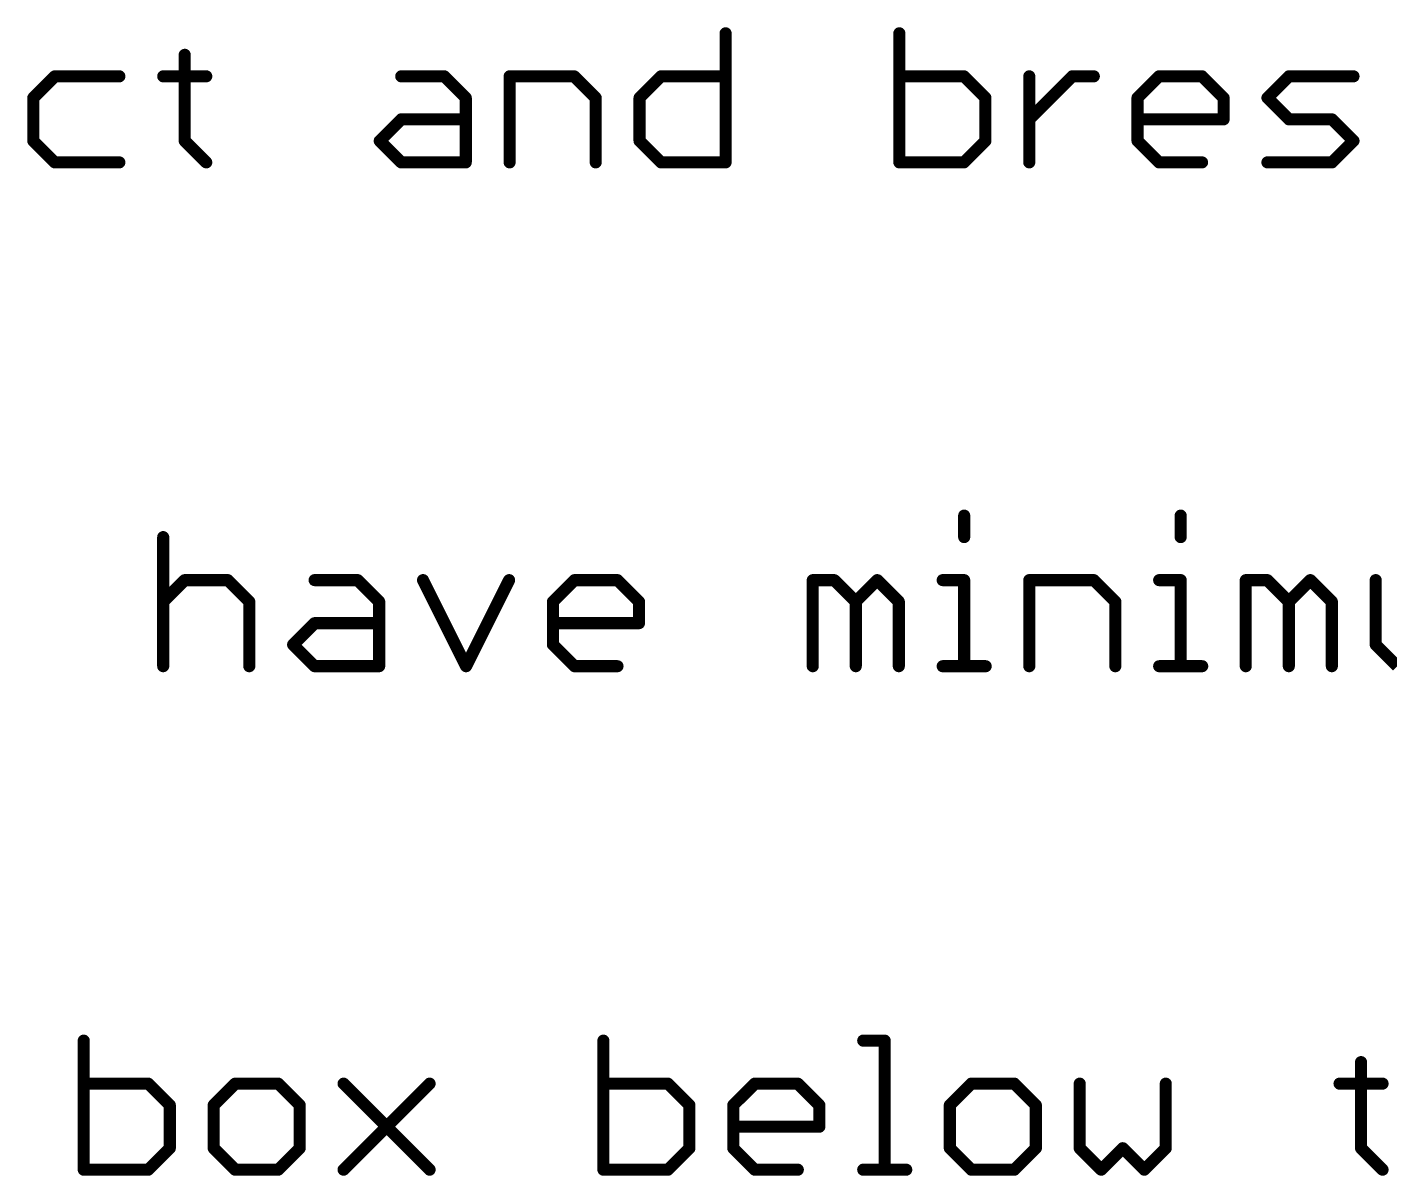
# Model space of a CAD drawing. Extents: x -1 to 129, y -23 to 41.
# Drawn here: x 88.94 to 106.11, y -4.3 to 10.18 of the extents above; entities that cross this region are included whole.
import ezdxf

# ---------------------------------------------------------------- set-up
doc = ezdxf.new("R2010")
doc.units = 0
doc.layers.add('51', color=53, linetype='CONTINUOUS')

msp = doc.modelspace()

# ---------------------------------------------------------------- linework, layer by layer
at = {"layer": '51', "const_width": 0.1524}
for points in [[(97.7381, 10.1002), (97.7381, 8.4732)], [(99.9278, 10.1002), (99.9278, 8.4732)], [(90.9217, 9.829), (90.9217, 8.7444)], [(89.2846, 9.5579), (89.0134, 9.2867)], [(90.0981, 9.5579), (89.2846, 9.5579)], [(90.6506, 9.5579), (91.1929, 9.5579)], [(93.6503, 9.5579), (94.1927, 9.5579)], [(94.1927, 9.5579), (94.4638, 9.2867)], [(95.0163, 8.4732), (95.0163, 9.5579)], [(95.0163, 9.5579), (95.8298, 9.5579)], [(95.8298, 9.5579), (96.101, 9.2867)], [(96.6535, 9.2867), (96.9246, 9.5579)], [(96.9246, 9.5579), (97.7381, 9.5579)], [(100.7413, 9.5579), (99.9278, 9.5579)], [(101.0125, 9.2867), (100.7413, 9.5579)], [(101.565, 8.4732), (101.565, 9.5579)], [(101.565, 9.0155), (102.1073, 9.5579)], [(102.1073, 9.5579), (102.3784, 9.5579)], [(102.9292, 9.2867), (103.2004, 9.5579)], [(103.2004, 9.5579), (103.7427, 9.5579)], [(103.7427, 9.5579), (104.0139, 9.2867)], [(104.5664, 9.2867), (104.8376, 9.5579)], [(104.8376, 9.5579), (105.6511, 9.5579)], [(89.0134, 9.2867), (89.0134, 8.7444)], [(94.4638, 9.2867), (94.4638, 8.4732)], [(96.101, 9.2867), (96.101, 8.4732)], [(96.6535, 8.7444), (96.6535, 9.2867)], [(101.0125, 8.7444), (101.0125, 9.2867)], [(102.9292, 8.7444), (102.9292, 9.2867)], [(104.0139, 9.2867), (104.0139, 9.0155)], [(104.8376, 9.0155), (104.5664, 9.2867)], [(93.3792, 8.7444), (93.6503, 9.0155)], [(93.6503, 9.0155), (94.4638, 9.0155)], [(104.0139, 9.0155), (102.9292, 9.0155)], [(105.3799, 9.0155), (104.8376, 9.0155)], [(105.6511, 8.7444), (105.3799, 9.0155)], [(89.0134, 8.7444), (89.2846, 8.4732)], [(90.9217, 8.7444), (91.1929, 8.4732)], [(93.6503, 8.4732), (93.3792, 8.7444)], [(96.9246, 8.4732), (96.6535, 8.7444)], [(100.7413, 8.4732), (101.0125, 8.7444)], [(103.2004, 8.4732), (102.9292, 8.7444)], [(105.3799, 8.4732), (105.6511, 8.7444)], [(89.2846, 8.4732), (90.0981, 8.4732)], [(94.4638, 8.4732), (93.6503, 8.4732)], [(97.7381, 8.4732), (96.9246, 8.4732)], [(99.9278, 8.4732), (100.7413, 8.4732)], [(103.7427, 8.4732), (103.2004, 8.4732)], [(104.5664, 8.4732), (105.3799, 8.4732)], [(100.7447, 4.0214), (100.7447, 3.7502)], [(103.4733, 4.0214), (103.4733, 3.7502)], [(90.6506, 3.7502), (90.6506, 2.1232)], [(90.6506, 2.9367), (90.9217, 3.2079)], [(90.9217, 3.2079), (91.4641, 3.2079)], [(91.4641, 3.2079), (91.7352, 2.9367)], [(92.5589, 3.2079), (93.1012, 3.2079)], [(93.1012, 3.2079), (93.3724, 2.9367)], [(93.9249, 3.2079), (94.4672, 2.1232)], [(94.4672, 2.1232), (95.0095, 3.2079)], [(95.562, 2.9367), (95.8332, 3.2079)], [(95.8332, 3.2079), (96.3755, 3.2079)], [(96.3755, 3.2079), (96.6467, 2.9367)], [(98.8364, 2.1232), (98.8364, 3.2079)], [(98.8364, 3.2079), (99.1075, 3.2079)], [(99.1075, 3.2079), (99.3787, 2.9367)], [(99.3787, 2.9367), (99.6499, 3.2079)], [(99.6499, 3.2079), (99.921, 2.9367)], [(100.4735, 3.2079), (100.7447, 3.2079)], [(100.7447, 3.2079), (100.7447, 2.1232)], [(101.565, 2.1232), (101.565, 3.2079)], [(101.565, 3.2079), (102.3784, 3.2079)], [(102.3784, 3.2079), (102.6496, 2.9367)], [(103.2021, 3.2079), (103.4733, 3.2079)], [(103.4733, 3.2079), (103.4733, 2.1232)], [(104.2935, 2.1232), (104.2935, 3.2079)], [(104.2935, 3.2079), (104.5647, 3.2079)], [(104.5647, 3.2079), (104.8359, 2.9367)], [(104.8359, 2.9367), (105.107, 3.2079)], [(105.107, 3.2079), (105.3782, 2.9367)], [(105.9307, 3.2079), (105.9307, 2.3944)], [(91.7352, 2.9367), (91.7352, 2.1232)], [(93.3724, 2.9367), (93.3724, 2.1232)], [(95.562, 2.3944), (95.562, 2.9367)], [(96.6467, 2.9367), (96.6467, 2.6655)], [(99.3787, 2.9367), (99.3787, 2.1232)], [(99.921, 2.9367), (99.921, 2.1232)], [(102.6496, 2.9367), (102.6496, 2.1232)], [(104.8359, 2.9367), (104.8359, 2.1232)], [(105.3782, 2.9367), (105.3782, 2.1232)], [(92.2877, 2.3944), (92.5589, 2.6655)], [(92.5589, 2.6655), (93.3724, 2.6655)], [(96.6467, 2.6655), (95.562, 2.6655)], [(92.5589, 2.1232), (92.2877, 2.3944)], [(95.8332, 2.1232), (95.562, 2.3944)], [(105.9307, 2.3944), (106.2019, 2.1232)], [(93.3724, 2.1232), (92.5589, 2.1232)], [(96.3755, 2.1232), (95.8332, 2.1232)], [(100.4735, 2.1232), (101.0158, 2.1232)], [(103.2021, 2.1232), (103.7444, 2.1232)], [(89.6491, -2.5958), (89.6491, -4.2228)], [(96.1978, -2.5958), (96.1978, -4.2228)], [(99.4721, -2.5958), (99.7432, -2.5958)], [(99.7432, -2.5958), (99.7432, -4.2228)], [(105.7461, -2.867), (105.7461, -3.9516)], [(90.4626, -3.1381), (89.6491, -3.1381)], [(90.7338, -3.4093), (90.4626, -3.1381)], [(91.5575, -3.1381), (91.2863, -3.4093)], [(92.0998, -3.1381), (91.5575, -3.1381)], [(92.371, -3.4093), (92.0998, -3.1381)], [(92.9235, -3.1381), (94.0081, -4.2228)], [(92.9235, -4.2228), (94.0081, -3.1381)], [(97.0113, -3.1381), (96.1978, -3.1381)], [(97.2824, -3.4093), (97.0113, -3.1381)], [(97.8349, -3.4093), (98.1061, -3.1381)], [(98.1061, -3.1381), (98.6484, -3.1381)], [(98.6484, -3.1381), (98.9196, -3.4093)], [(100.8347, -3.1381), (100.5635, -3.4093)], [(101.377, -3.1381), (100.8347, -3.1381)], [(101.6482, -3.4093), (101.377, -3.1381)], [(102.2007, -3.1381), (102.2007, -3.9516)], [(103.2853, -3.9516), (103.2853, -3.1381)], [(105.475, -3.1381), (106.0173, -3.1381)], [(90.7338, -3.9516), (90.7338, -3.4093)], [(91.2863, -3.4093), (91.2863, -3.9516)], [(92.371, -3.9516), (92.371, -3.4093)], [(97.2824, -3.9516), (97.2824, -3.4093)], [(97.8349, -3.9516), (97.8349, -3.4093)], [(98.9196, -3.4093), (98.9196, -3.6805)], [(100.5635, -3.4093), (100.5635, -3.9516)], [(101.6482, -3.9516), (101.6482, -3.4093)], [(98.9196, -3.6805), (97.8349, -3.6805)], [(90.4626, -4.2228), (90.7338, -3.9516)], [(91.2863, -3.9516), (91.5575, -4.2228)], [(92.0998, -4.2228), (92.371, -3.9516)], [(97.0113, -4.2228), (97.2824, -3.9516)], [(98.1061, -4.2228), (97.8349, -3.9516)], [(100.5635, -3.9516), (100.8347, -4.2228)], [(101.377, -4.2228), (101.6482, -3.9516)], [(102.2007, -3.9516), (102.4718, -4.2228)], [(102.4718, -4.2228), (102.743, -3.9516)], [(102.743, -3.9516), (103.0142, -4.2228)], [(103.0142, -4.2228), (103.2853, -3.9516)], [(105.7461, -3.9516), (106.0173, -4.2228)], [(89.6491, -4.2228), (90.4626, -4.2228)], [(91.5575, -4.2228), (92.0998, -4.2228)], [(96.1978, -4.2228), (97.0113, -4.2228)], [(98.6484, -4.2228), (98.1061, -4.2228)], [(99.4721, -4.2228), (100.0144, -4.2228)], [(100.8347, -4.2228), (101.377, -4.2228)]]:
    msp.add_lwpolyline(points, dxfattribs=at)
at = {"layer": '51', "const_width": 0.0762}
for points in [[(97.7762, 10.1002, 1), (97.7, 10.1002)], [(99.9659, 10.1002, 1), (99.8897, 10.1002)], [(90.9598, 9.829, 1), (90.8836, 9.829)], [(89.2846, 9.596, 1), (89.2846, 9.5198)], [(89.3115, 9.5309, 1), (89.2576, 9.5848)], [(90.0981, 9.5198, 1), (90.0981, 9.596)], [(90.6506, 9.596, 1), (90.6506, 9.5198)], [(91.1929, 9.5198, 1), (91.1929, 9.596)], [(93.6503, 9.596, 1), (93.6503, 9.5198)], [(94.2196, 9.5848, 1), (94.1657, 9.5309)], [(94.1927, 9.5198, 1), (94.1927, 9.596)], [(95.0544, 9.5579, 1), (94.9782, 9.5579)], [(95.0163, 9.596, 1), (95.0163, 9.5198)], [(95.8568, 9.5848, 1), (95.8029, 9.5309)], [(95.8298, 9.5198, 1), (95.8298, 9.596)], [(96.9246, 9.596, 1), (96.9246, 9.5198)], [(96.9516, 9.5309, 1), (96.8977, 9.5848)], [(97.7381, 9.5198, 1), (97.7381, 9.596)], [(99.9278, 9.596, 1), (99.9278, 9.5198)], [(100.7682, 9.5848, 1), (100.7143, 9.5309)], [(100.7413, 9.5198, 1), (100.7413, 9.596)], [(101.6031, 9.5579, 1), (101.5269, 9.5579)], [(102.1073, 9.596, 1), (102.1073, 9.5198)], [(102.1342, 9.5309, 1), (102.0803, 9.5848)], [(102.3784, 9.5198, 1), (102.3784, 9.596)], [(103.2004, 9.596, 1), (103.2004, 9.5198)], [(103.2274, 9.5309, 1), (103.1735, 9.5848)], [(103.7697, 9.5848, 1), (103.7158, 9.5309)], [(103.7427, 9.5198, 1), (103.7427, 9.596)], [(104.8376, 9.596, 1), (104.8376, 9.5198)], [(104.8645, 9.5309, 1), (104.8106, 9.5848)], [(105.6511, 9.5198, 1), (105.6511, 9.596)], [(89.0515, 9.2867, 1), (88.9753, 9.2867)], [(88.9865, 9.3136, 1), (89.0404, 9.2598)], [(94.5019, 9.2867, 1), (94.4257, 9.2867)], [(94.4369, 9.2598, 1), (94.4908, 9.3136)], [(96.1391, 9.2867, 1), (96.0629, 9.2867)], [(96.074, 9.2598, 1), (96.1279, 9.3136)], [(96.6916, 9.2867, 1), (96.6154, 9.2867)], [(96.6265, 9.3136, 1), (96.6804, 9.2598)], [(101.0506, 9.2867, 1), (100.9744, 9.2867)], [(100.9855, 9.2598, 1), (101.0394, 9.3136)], [(102.9673, 9.2867, 1), (102.8911, 9.2867)], [(102.9023, 9.3136, 1), (102.9562, 9.2598)], [(104.052, 9.2867, 1), (103.9758, 9.2867)], [(103.987, 9.2598, 1), (104.0408, 9.3136)], [(104.5933, 9.3136, 1), (104.5395, 9.2598)], [(104.5395, 9.3136, 1), (104.5933, 9.2598)], [(93.6503, 9.0536, 1), (93.6503, 8.9774)], [(93.6773, 8.9886, 1), (93.6234, 9.0425)], [(94.4638, 8.9774, 1), (94.4638, 9.0536)], [(101.538, 9.0425, 1), (101.5919, 8.9886)], [(102.9292, 9.0536, 1), (102.9292, 8.9774)], [(103.9758, 9.0155, 1), (104.052, 9.0155)], [(104.0139, 8.9774, 1), (104.0139, 9.0536)], [(104.8376, 9.0536, 1), (104.8376, 8.9774)], [(104.8106, 8.9886, 1), (104.8645, 9.0425)], [(105.4068, 9.0425, 1), (105.353, 8.9886)], [(105.3799, 8.9774, 1), (105.3799, 9.0536)], [(89.0404, 8.7713, 1), (88.9865, 8.7174)], [(88.9753, 8.7444, 1), (89.0515, 8.7444)], [(90.9487, 8.7713, 1), (90.8948, 8.7174)], [(90.8836, 8.7444, 1), (90.9598, 8.7444)], [(93.4061, 8.7713, 1), (93.3522, 8.7174)], [(93.3522, 8.7713, 1), (93.4061, 8.7174)], [(96.6804, 8.7713, 1), (96.6265, 8.7174)], [(96.6154, 8.7444, 1), (96.6916, 8.7444)], [(100.9744, 8.7444, 1), (101.0506, 8.7444)], [(101.0394, 8.7174, 1), (100.9855, 8.7713)], [(102.9562, 8.7713, 1), (102.9023, 8.7174)], [(102.8911, 8.7444, 1), (102.9673, 8.7444)], [(105.678, 8.7174, 1), (105.6241, 8.7713)], [(105.6241, 8.7174, 1), (105.678, 8.7713)], [(89.2846, 8.5113, 1), (89.2846, 8.4351)], [(89.2576, 8.4463, 1), (89.3115, 8.5001)], [(90.0981, 8.4351, 1), (90.0981, 8.5113)], [(91.166, 8.4463, 1), (91.2198, 8.5001)], [(93.6503, 8.5113, 1), (93.6503, 8.4351)], [(93.6234, 8.4463, 1), (93.6773, 8.5001)], [(94.4257, 8.4732, 1), (94.5019, 8.4732)], [(94.4638, 8.4351, 1), (94.4638, 8.5113)], [(94.9782, 8.4732, 1), (95.0544, 8.4732)], [(96.0629, 8.4732, 1), (96.1391, 8.4732)], [(96.9246, 8.5113, 1), (96.9246, 8.4351)], [(96.8977, 8.4463, 1), (96.9516, 8.5001)], [(97.7, 8.4732, 1), (97.7762, 8.4732)], [(97.7381, 8.4351, 1), (97.7381, 8.5113)], [(99.9278, 8.5113, 1), (99.9278, 8.4351)], [(99.8897, 8.4732, 1), (99.9659, 8.4732)], [(100.7143, 8.5001, 1), (100.7682, 8.4463)], [(100.7413, 8.4351, 1), (100.7413, 8.5113)], [(101.5269, 8.4732, 1), (101.6031, 8.4732)], [(103.2004, 8.5113, 1), (103.2004, 8.4351)], [(103.1735, 8.4463, 1), (103.2274, 8.5001)], [(103.7427, 8.4351, 1), (103.7427, 8.5113)], [(104.5664, 8.5113, 1), (104.5664, 8.4351)], [(105.353, 8.5001, 1), (105.4068, 8.4463)], [(105.3799, 8.4351, 1), (105.3799, 8.5113)], [(100.7828, 4.0214, 1), (100.7066, 4.0214)], [(103.5114, 4.0214, 1), (103.4352, 4.0214)], [(90.6887, 3.7502, 1), (90.6125, 3.7502)], [(100.7066, 3.7502, 1), (100.7828, 3.7502)], [(103.4352, 3.7502, 1), (103.5114, 3.7502)], [(90.9217, 3.246, 1), (90.9217, 3.1698)], [(90.9487, 3.1809, 1), (90.8948, 3.2348)], [(91.491, 3.2348, 1), (91.4371, 3.1809)], [(91.4641, 3.1698, 1), (91.4641, 3.246)], [(92.5589, 3.246, 1), (92.5589, 3.1698)], [(93.1282, 3.2348, 1), (93.0743, 3.1809)], [(93.1012, 3.1698, 1), (93.1012, 3.246)], [(93.959, 3.2249, 1), (93.8908, 3.1908)], [(95.0436, 3.1908, 1), (94.9755, 3.2249)], [(95.8332, 3.246, 1), (95.8332, 3.1698)], [(95.8601, 3.1809, 1), (95.8063, 3.2348)], [(96.4025, 3.2348, 1), (96.3486, 3.1809)], [(96.3755, 3.1698, 1), (96.3755, 3.246)], [(98.8745, 3.2079, 1), (98.7983, 3.2079)], [(98.8364, 3.246, 1), (98.8364, 3.1698)], [(99.1345, 3.2348, 1), (99.0806, 3.1809)], [(99.1075, 3.1698, 1), (99.1075, 3.246)], [(99.6768, 3.2348, 1), (99.6229, 3.1809)], [(99.6768, 3.1809, 1), (99.6229, 3.2348)], [(100.4735, 3.246, 1), (100.4735, 3.1698)], [(100.7828, 3.2079, 1), (100.7066, 3.2079)], [(100.7447, 3.1698, 1), (100.7447, 3.246)], [(101.6031, 3.2079, 1), (101.5269, 3.2079)], [(101.565, 3.246, 1), (101.565, 3.1698)], [(102.4054, 3.2348, 1), (102.3515, 3.1809)], [(102.3784, 3.1698, 1), (102.3784, 3.246)], [(103.2021, 3.246, 1), (103.2021, 3.1698)], [(103.5114, 3.2079, 1), (103.4352, 3.2079)], [(103.4733, 3.1698, 1), (103.4733, 3.246)], [(104.3316, 3.2079, 1), (104.2554, 3.2079)], [(104.2935, 3.246, 1), (104.2935, 3.1698)], [(104.5916, 3.2348, 1), (104.5378, 3.1809)], [(104.5647, 3.1698, 1), (104.5647, 3.246)], [(105.134, 3.2348, 1), (105.0801, 3.1809)], [(105.134, 3.1809, 1), (105.0801, 3.2348)], [(105.9688, 3.2079, 1), (105.8926, 3.2079)], [(90.6236, 2.9636, 1), (90.6775, 2.9098)], [(91.7733, 2.9367, 1), (91.6971, 2.9367)], [(91.7083, 2.9098, 1), (91.7622, 2.9636)], [(93.4105, 2.9367, 1), (93.3343, 2.9367)], [(93.3454, 2.9098, 1), (93.3993, 2.9636)], [(95.6001, 2.9367, 1), (95.5239, 2.9367)], [(95.5351, 2.9636, 1), (95.589, 2.9098)], [(96.6848, 2.9367, 1), (96.6086, 2.9367)], [(96.6198, 2.9098, 1), (96.6736, 2.9636)], [(99.4168, 2.9367, 1), (99.3406, 2.9367)], [(99.3517, 2.9636, 1), (99.4056, 2.9098)], [(99.3517, 2.9098, 1), (99.4056, 2.9636)], [(99.9591, 2.9367, 1), (99.8829, 2.9367)], [(99.8941, 2.9098, 1), (99.948, 2.9636)], [(102.6877, 2.9367, 1), (102.6115, 2.9367)], [(102.6227, 2.9098, 1), (102.6766, 2.9636)], [(104.874, 2.9367, 1), (104.7978, 2.9367)], [(104.8089, 2.9636, 1), (104.8628, 2.9098)], [(104.8089, 2.9098, 1), (104.8628, 2.9636)], [(105.4163, 2.9367, 1), (105.3401, 2.9367)], [(105.3513, 2.9098, 1), (105.4051, 2.9636)], [(92.5589, 2.7036, 1), (92.5589, 2.6274)], [(92.5858, 2.6386, 1), (92.532, 2.6925)], [(93.3724, 2.6274, 1), (93.3724, 2.7036)], [(95.562, 2.7036, 1), (95.562, 2.6274)], [(96.6086, 2.6655, 1), (96.6848, 2.6655)], [(96.6467, 2.6274, 1), (96.6467, 2.7036)], [(92.3147, 2.4213, 1), (92.2608, 2.3674)], [(92.2608, 2.4213, 1), (92.3147, 2.3674)], [(95.589, 2.4213, 1), (95.5351, 2.3674)], [(95.5239, 2.3944, 1), (95.6001, 2.3944)], [(105.9576, 2.4213, 1), (105.9038, 2.3674)], [(105.8926, 2.3944, 1), (105.9688, 2.3944)], [(90.6125, 2.1232, 1), (90.6887, 2.1232)], [(91.6971, 2.1232, 1), (91.7733, 2.1232)], [(92.5589, 2.1613, 1), (92.5589, 2.0851)], [(92.532, 2.0963, 1), (92.5858, 2.1501)], [(93.3343, 2.1232, 1), (93.4105, 2.1232)], [(93.3724, 2.0851, 1), (93.3724, 2.1613)], [(94.4331, 2.1402, 1), (94.5013, 2.1062)], [(94.4331, 2.1062, 1), (94.5013, 2.1402)], [(95.8332, 2.1613, 1), (95.8332, 2.0851)], [(95.8063, 2.0963, 1), (95.8601, 2.1501)], [(96.3755, 2.0851, 1), (96.3755, 2.1613)], [(98.7983, 2.1232, 1), (98.8745, 2.1232)], [(99.3406, 2.1232, 1), (99.4168, 2.1232)], [(99.8829, 2.1232, 1), (99.9591, 2.1232)], [(100.4735, 2.1613, 1), (100.4735, 2.0851)], [(100.7066, 2.1232, 1), (100.7828, 2.1232)], [(101.0158, 2.0851, 1), (101.0158, 2.1613)], [(101.5269, 2.1232, 1), (101.6031, 2.1232)], [(102.6115, 2.1232, 1), (102.6877, 2.1232)], [(103.2021, 2.1613, 1), (103.2021, 2.0851)], [(103.4352, 2.1232, 1), (103.5114, 2.1232)], [(103.7444, 2.0851, 1), (103.7444, 2.1613)], [(104.2554, 2.1232, 1), (104.3316, 2.1232)], [(104.7978, 2.1232, 1), (104.874, 2.1232)], [(105.3401, 2.1232, 1), (105.4163, 2.1232)], [(89.6872, -2.5958, 1), (89.611, -2.5958)], [(96.2359, -2.5958, 1), (96.1597, -2.5958)], [(99.4721, -2.5577, 1), (99.4721, -2.6339)], [(99.7813, -2.5958, 1), (99.7051, -2.5958)], [(99.7432, -2.6339, 1), (99.7432, -2.5577)], [(105.7842, -2.867, 1), (105.708, -2.867)], [(89.6491, -3.1, 1), (89.6491, -3.1762)], [(90.4896, -3.1112, 1), (90.4357, -3.1651)], [(90.4626, -3.1762, 1), (90.4626, -3.1)], [(91.5575, -3.1, 1), (91.5575, -3.1762)], [(91.5844, -3.1651, 1), (91.5305, -3.1112)], [(92.1267, -3.1112, 1), (92.0728, -3.1651)], [(92.0998, -3.1762, 1), (92.0998, -3.1)], [(92.9504, -3.1112, 1), (92.8965, -3.1651)], [(94.0351, -3.1651, 1), (93.9812, -3.1112)], [(96.1978, -3.1, 1), (96.1978, -3.1762)], [(97.0382, -3.1112, 1), (96.9843, -3.1651)], [(97.0113, -3.1762, 1), (97.0113, -3.1)], [(98.1061, -3.1, 1), (98.1061, -3.1762)], [(98.133, -3.1651, 1), (98.0791, -3.1112)], [(98.6754, -3.1112, 1), (98.6215, -3.1651)], [(98.6484, -3.1762, 1), (98.6484, -3.1)], [(100.8347, -3.1, 1), (100.8347, -3.1762)], [(100.8616, -3.1651, 1), (100.8077, -3.1112)], [(101.4039, -3.1112, 1), (101.3501, -3.1651)], [(101.377, -3.1762, 1), (101.377, -3.1)], [(102.2388, -3.1381, 1), (102.1626, -3.1381)], [(103.3234, -3.1381, 1), (103.2472, -3.1381)], [(105.475, -3.1, 1), (105.475, -3.1762)], [(106.0173, -3.1762, 1), (106.0173, -3.1)], [(90.7719, -3.4093, 1), (90.6957, -3.4093)], [(90.7069, -3.4362, 1), (90.7607, -3.3824)], [(91.3244, -3.4093, 1), (91.2482, -3.4093)], [(91.2594, -3.3824, 1), (91.3132, -3.4362)], [(92.4091, -3.4093, 1), (92.3329, -3.4093)], [(92.344, -3.4362, 1), (92.3979, -3.3824)], [(97.3205, -3.4093, 1), (97.2443, -3.4093)], [(97.2555, -3.4362, 1), (97.3094, -3.3824)], [(97.873, -3.4093, 1), (97.7968, -3.4093)], [(97.808, -3.3824, 1), (97.8619, -3.4362)], [(98.9577, -3.4093, 1), (98.8815, -3.4093)], [(98.8926, -3.4362, 1), (98.9465, -3.3824)], [(100.6016, -3.4093, 1), (100.5254, -3.4093)], [(100.5366, -3.3824, 1), (100.5905, -3.4362)], [(101.6863, -3.4093, 1), (101.6101, -3.4093)], [(101.6212, -3.4362, 1), (101.6751, -3.3824)], [(97.8349, -3.6424, 1), (97.8349, -3.7186)], [(98.9196, -3.7186, 1), (98.9196, -3.6424)], [(98.8815, -3.6805, 1), (98.9577, -3.6805)], [(90.6957, -3.9516, 1), (90.7719, -3.9516)], [(90.7607, -3.9786, 1), (90.7069, -3.9247)], [(91.3132, -3.9247, 1), (91.2594, -3.9786)], [(91.2482, -3.9516, 1), (91.3244, -3.9516)], [(92.3329, -3.9516, 1), (92.4091, -3.9516)], [(92.3979, -3.9786, 1), (92.344, -3.9247)], [(97.2443, -3.9516, 1), (97.3205, -3.9516)], [(97.3094, -3.9786, 1), (97.2555, -3.9247)], [(97.8619, -3.9247, 1), (97.808, -3.9786)], [(97.7968, -3.9516, 1), (97.873, -3.9516)], [(100.5905, -3.9247, 1), (100.5366, -3.9786)], [(100.5254, -3.9516, 1), (100.6016, -3.9516)], [(101.6101, -3.9516, 1), (101.6863, -3.9516)], [(101.6751, -3.9786, 1), (101.6212, -3.9247)], [(102.2276, -3.9247, 1), (102.1737, -3.9786)], [(102.1626, -3.9516, 1), (102.2388, -3.9516)], [(102.7699, -3.9247, 1), (102.7161, -3.9786)], [(102.7699, -3.9786, 1), (102.7161, -3.9247)], [(103.2472, -3.9516, 1), (103.3234, -3.9516)], [(103.3123, -3.9786, 1), (103.2584, -3.9247)], [(105.7731, -3.9247, 1), (105.7192, -3.9786)], [(105.708, -3.9516, 1), (105.7842, -3.9516)], [(89.6491, -4.1847, 1), (89.6491, -4.2609)], [(89.611, -4.2228, 1), (89.6872, -4.2228)], [(90.4357, -4.1959, 1), (90.4896, -4.2497)], [(90.4626, -4.2609, 1), (90.4626, -4.1847)], [(91.5575, -4.1847, 1), (91.5575, -4.2609)], [(91.5305, -4.2497, 1), (91.5844, -4.1959)], [(92.0728, -4.1959, 1), (92.1267, -4.2497)], [(92.0998, -4.2609, 1), (92.0998, -4.1847)], [(92.8965, -4.1959, 1), (92.9504, -4.2497)], [(93.9812, -4.2497, 1), (94.0351, -4.1959)], [(96.1978, -4.1847, 1), (96.1978, -4.2609)], [(96.1597, -4.2228, 1), (96.2359, -4.2228)], [(96.9843, -4.1959, 1), (97.0382, -4.2497)], [(97.0113, -4.2609, 1), (97.0113, -4.1847)], [(98.1061, -4.1847, 1), (98.1061, -4.2609)], [(98.0791, -4.2497, 1), (98.133, -4.1959)], [(98.6484, -4.2609, 1), (98.6484, -4.1847)], [(99.4721, -4.1847, 1), (99.4721, -4.2609)], [(99.7051, -4.2228, 1), (99.7813, -4.2228)], [(100.0144, -4.2609, 1), (100.0144, -4.1847)], [(100.8347, -4.1847, 1), (100.8347, -4.2609)], [(100.8077, -4.2497, 1), (100.8616, -4.1959)], [(101.3501, -4.1959, 1), (101.4039, -4.2497)], [(101.377, -4.2609, 1), (101.377, -4.1847)], [(102.4449, -4.1959, 1), (102.4988, -4.2497)], [(102.4449, -4.2497, 1), (102.4988, -4.1959)], [(102.9872, -4.1959, 1), (103.0411, -4.2497)], [(102.9872, -4.2497, 1), (103.0411, -4.1959)], [(105.9904, -4.2497, 1), (106.0442, -4.1959)]]:
    msp.add_lwpolyline(points, format="xyb", dxfattribs=at)

doc.saveas('drawing.dxf')
